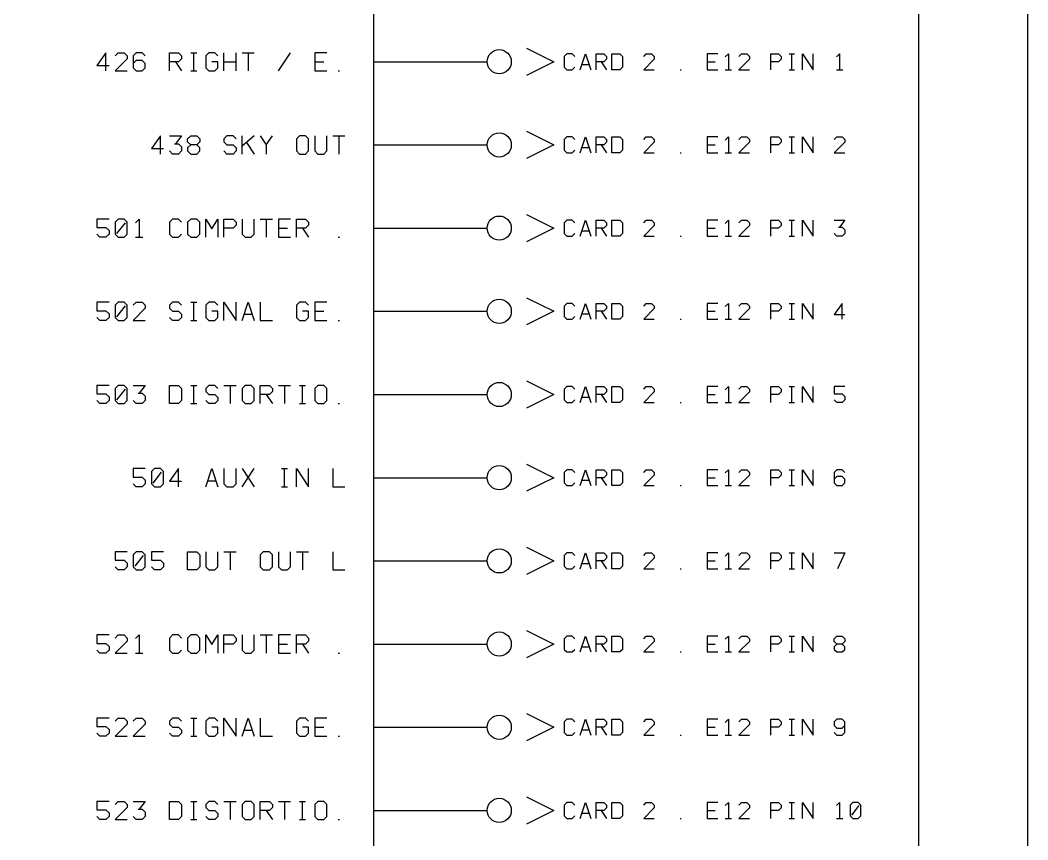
# Model space of a CAD drawing. Header units: millimetres. Extents: x 10 to 543, y 10 to 845.
# Drawn here: x 409.4 to 542.6, y 529.4 to 637.8 of the extents above; entities that cross this region are included whole.
import ezdxf

# ---------------------------------------------------------------- set-up
doc = ezdxf.new("R2010")
doc.units = ezdxf.units.MM
for name, color, linetype, lineweight in [('DEVICE', 7, 'CONTINUOUS', 25), ('GROUP', 6, 'CONTINUOUS', 25), ('LABEL', 8, 'CONTINUOUS', 25), ('POINT', 4, 'CONTINUOUS', 25), ('PORT_OUT', 30, 'CONTINUOUS', 25), ('PORTAL', 2, 'CONTINUOUS', 25), ('SHEET', 7, 'CONTINUOUS', 25)]:
    doc.layers.add(name, color=color, linetype=linetype, lineweight=lineweight)

msp = doc.modelspace()

# ---------------------------------------------------------------- linework, layer by layer
at = {"layer": 'DEVICE'}
msp.add_lwpolyline([(96.1, 48.8), (456.1, 48.8), (456.1, 781.8), (96.1, 781.8)], close=True, dxfattribs=at)
at = {"layer": 'GROUP'}
msp.add_lwpolyline([(24, 24), (528.2, 24), (528.2, 800.4), (24, 800.4)], close=True, dxfattribs=at)
at = {"layer": 'LABEL'}
for points in [[(420.7, 631.1), (420.7, 633.5), (419.5, 631.82), (421.1, 631.82)], [(421.9, 633.1), (422.3, 633.5), (423.1, 633.5), (423.5, 633.1), (423.5, 632.7), (421.9, 631.1), (423.5, 631.1)], [(425.9, 633.1), (425.5, 633.5), (424.7, 633.5), (424.3, 633.1), (424.3, 631.5), (424.7, 631.1), (425.5, 631.1), (425.9, 631.5), (425.9, 632.06), (425.5, 632.46), (424.7, 632.46), (424.3, 632.06)], [(429.1, 631.1), (429.1, 633.5), (430.3, 633.5), (430.7, 633.1), (430.7, 632.7), (430.3, 632.3), (429.1, 632.3)], [(431.9, 633.5), (432.7, 633.5)], [(432.3, 631.1), (432.3, 633.5)], [(435.5, 633.1), (435.1, 633.5), (434.3, 633.5), (433.9, 633.1), (433.9, 631.5), (434.3, 631.1), (435.1, 631.1), (435.5, 631.5), (435.5, 632.3), (434.7, 632.3)], [(436.3, 631.1), (436.3, 633.5)], [(437.9, 631.1), (437.9, 633.5)], [(438.7, 633.5), (440.3, 633.5)], [(439.5, 633.5), (439.5, 631.1)], [(443.5, 631.1), (445.1, 633.5)], [(449.9, 633.5), (448.3, 633.5), (448.3, 631.1), (449.9, 631.1)], [(429.9, 632.3), (430.7, 631.1)], [(436.3, 632.3), (437.9, 632.3)], [(448.3, 632.3), (449.5, 632.3)], [(431.9, 631.1), (432.7, 631.1)], [(451.42, 631.1), (451.58, 631.1)], [(427.9, 620.1), (427.9, 622.5), (426.7, 620.82), (428.3, 620.82)], [(429.1, 622.5), (430.7, 622.5), (429.9, 621.46)], [(431.9, 621.3), (431.5, 621.7), (431.5, 622.1), (431.9, 622.5), (432.7, 622.5), (433.1, 622.1), (433.1, 621.7), (432.7, 621.3), (431.9, 621.3), (431.5, 620.9), (431.5, 620.5), (431.9, 620.1), (432.7, 620.1), (433.1, 620.5), (433.1, 620.9), (432.7, 621.3)], [(437.9, 622.1), (437.5, 622.5), (436.7, 622.5), (436.3, 622.1), (436.3, 621.7), (436.7, 621.3), (437.5, 621.3), (437.9, 620.9), (437.9, 620.5), (437.5, 620.1), (436.7, 620.1), (436.3, 620.5)], [(438.7, 620.1), (438.7, 622.5)], [(440.3, 622.5), (438.7, 621.14)], [(441.1, 622.5), (441.9, 621.3), (442.7, 622.5)], [(446.3, 620.1), (447.1, 620.1), (447.5, 620.5), (447.5, 622.1), (447.1, 622.5), (446.3, 622.5), (445.9, 622.1), (445.9, 620.5), (446.3, 620.1)], [(448.3, 622.5), (448.3, 620.5), (448.7, 620.1), (449.5, 620.1), (449.9, 620.5), (449.9, 622.5)], [(450.7, 622.5), (452.3, 622.5)], [(451.5, 622.5), (451.5, 620.1)], [(429.74, 621.46), (430.3, 621.46), (430.7, 621.06), (430.7, 620.5), (430.3, 620.1), (429.5, 620.1), (429.1, 620.5)], [(439.26, 621.62), (440.3, 620.1)], [(441.9, 621.3), (441.9, 620.1)], [(421.1, 611.5), (419.5, 611.5), (419.5, 610.38), (420.7, 610.38), (421.1, 609.98), (421.1, 609.5), (420.7, 609.1), (419.9, 609.1), (419.5, 609.5)], [(422.3, 609.1), (423.1, 609.1), (423.5, 609.5), (423.5, 611.1), (423.1, 611.5), (422.3, 611.5), (421.9, 611.1), (421.9, 609.5), (422.3, 609.1)], [(422.14, 609.58), (423.26, 611.02)], [(424.62, 611.02), (425.1, 611.5), (425.1, 609.1)], [(430.7, 611.1), (430.3, 611.5), (429.5, 611.5), (429.1, 611.1), (429.1, 609.5), (429.5, 609.1), (430.3, 609.1), (430.7, 609.5)], [(431.9, 609.1), (432.7, 609.1), (433.1, 609.5), (433.1, 611.1), (432.7, 611.5), (431.9, 611.5), (431.5, 611.1), (431.5, 609.5), (431.9, 609.1)], [(433.9, 609.1), (433.9, 611.5), (434.7, 610.22), (435.5, 611.5), (435.5, 609.1)], [(436.3, 609.1), (436.3, 611.5), (437.5, 611.5), (437.9, 611.1), (437.9, 610.7), (437.5, 610.3), (436.3, 610.3)], [(438.7, 611.5), (438.7, 609.5), (439.1, 609.1), (439.9, 609.1), (440.3, 609.5), (440.3, 611.5)], [(441.1, 611.5), (442.7, 611.5)], [(441.9, 611.5), (441.9, 609.1)], [(445.1, 611.5), (443.5, 611.5), (443.5, 609.1), (445.1, 609.1)], [(443.5, 610.3), (444.7, 610.3)], [(445.9, 609.1), (445.9, 611.5), (447.1, 611.5), (447.5, 611.1), (447.5, 610.7), (447.1, 610.3), (445.9, 610.3)], [(446.7, 610.3), (447.5, 609.1)], [(424.62, 609.1), (425.58, 609.1)], [(451.42, 609.1), (451.58, 609.1)], [(421.1, 600.5), (419.5, 600.5), (419.5, 599.38), (420.7, 599.38), (421.1, 598.98), (421.1, 598.5), (420.7, 598.1), (419.9, 598.1), (419.5, 598.5)], [(422.3, 598.1), (423.1, 598.1), (423.5, 598.5), (423.5, 600.1), (423.1, 600.5), (422.3, 600.5), (421.9, 600.1), (421.9, 598.5), (422.3, 598.1)], [(422.14, 598.58), (423.26, 600.02)], [(424.3, 600.1), (424.7, 600.5), (425.5, 600.5), (425.9, 600.1), (425.9, 599.7), (424.3, 598.1), (425.9, 598.1)], [(430.7, 600.1), (430.3, 600.5), (429.5, 600.5), (429.1, 600.1), (429.1, 599.7), (429.5, 599.3), (430.3, 599.3), (430.7, 598.9), (430.7, 598.5), (430.3, 598.1), (429.5, 598.1), (429.1, 598.5)], [(431.9, 600.5), (432.7, 600.5)], [(432.3, 598.1), (432.3, 600.5)], [(435.5, 600.1), (435.1, 600.5), (434.3, 600.5), (433.9, 600.1), (433.9, 598.5), (434.3, 598.1), (435.1, 598.1), (435.5, 598.5), (435.5, 599.3), (434.7, 599.3)], [(436.3, 598.1), (436.3, 600.5), (437.9, 598.1), (437.9, 600.5)], [(438.7, 598.1), (439.5, 600.5), (440.3, 598.1)], [(441.1, 600.5), (441.1, 598.1), (442.7, 598.1)], [(447.5, 600.1), (447.1, 600.5), (446.3, 600.5), (445.9, 600.1), (445.9, 598.5), (446.3, 598.1), (447.1, 598.1), (447.5, 598.5), (447.5, 599.3), (446.7, 599.3)], [(449.9, 600.5), (448.3, 600.5), (448.3, 598.1), (449.9, 598.1)], [(438.98, 598.9), (440.02, 598.9)], [(448.3, 599.3), (449.5, 599.3)], [(431.9, 598.1), (432.7, 598.1)], [(451.42, 598.1), (451.58, 598.1)], [(421.1, 589.5), (419.5, 589.5), (419.5, 588.38), (420.7, 588.38), (421.1, 587.98), (421.1, 587.5), (420.7, 587.1), (419.9, 587.1), (419.5, 587.5)], [(422.3, 587.1), (423.1, 587.1), (423.5, 587.5), (423.5, 589.1), (423.1, 589.5), (422.3, 589.5), (421.9, 589.1), (421.9, 587.5), (422.3, 587.1)], [(422.14, 587.58), (423.26, 589.02)], [(424.3, 589.5), (425.9, 589.5), (425.1, 588.46)], [(429.1, 587.1), (429.1, 589.5), (430.3, 589.5), (430.7, 589.1), (430.7, 587.5), (430.3, 587.1), (429.1, 587.1)], [(431.9, 589.5), (432.7, 589.5)], [(432.3, 587.1), (432.3, 589.5)], [(435.5, 589.1), (435.1, 589.5), (434.3, 589.5), (433.9, 589.1), (433.9, 588.7), (434.3, 588.3), (435.1, 588.3), (435.5, 587.9), (435.5, 587.5), (435.1, 587.1), (434.3, 587.1), (433.9, 587.5)], [(436.3, 589.5), (437.9, 589.5)], [(437.1, 589.5), (437.1, 587.1)], [(439.1, 587.1), (439.9, 587.1), (440.3, 587.5), (440.3, 589.1), (439.9, 589.5), (439.1, 589.5), (438.7, 589.1), (438.7, 587.5), (439.1, 587.1)], [(441.1, 587.1), (441.1, 589.5), (442.3, 589.5), (442.7, 589.1), (442.7, 588.7), (442.3, 588.3), (441.1, 588.3)], [(443.5, 589.5), (445.1, 589.5)], [(444.3, 589.5), (444.3, 587.1)], [(446.3, 589.5), (447.1, 589.5)], [(446.7, 587.1), (446.7, 589.5)], [(448.7, 587.1), (449.5, 587.1), (449.9, 587.5), (449.9, 589.1), (449.5, 589.5), (448.7, 589.5), (448.3, 589.1), (448.3, 587.5), (448.7, 587.1)], [(424.94, 588.46), (425.5, 588.46), (425.9, 588.06), (425.9, 587.5), (425.5, 587.1), (424.7, 587.1), (424.3, 587.5)], [(441.9, 588.3), (442.7, 587.1)], [(431.9, 587.1), (432.7, 587.1)], [(446.3, 587.1), (447.1, 587.1)], [(451.42, 587.1), (451.58, 587.1)], [(425.9, 578.5), (424.3, 578.5), (424.3, 577.38), (425.5, 577.38), (425.9, 576.98), (425.9, 576.5), (425.5, 576.1), (424.7, 576.1), (424.3, 576.5)], [(427.1, 576.1), (427.9, 576.1), (428.3, 576.5), (428.3, 578.1), (427.9, 578.5), (427.1, 578.5), (426.7, 578.1), (426.7, 576.5), (427.1, 576.1)], [(430.3, 576.1), (430.3, 578.5), (429.1, 576.82), (430.7, 576.82)], [(433.9, 576.1), (434.7, 578.5), (435.5, 576.1)], [(436.3, 578.5), (436.3, 576.5), (436.7, 576.1), (437.5, 576.1), (437.9, 576.5), (437.9, 578.5)], [(438.7, 576.1), (440.3, 578.5)], [(438.7, 578.5), (440.3, 576.1)], [(443.9, 578.5), (444.7, 578.5)], [(444.3, 576.1), (444.3, 578.5)], [(445.9, 576.1), (445.9, 578.5), (447.5, 576.1), (447.5, 578.5)], [(450.7, 578.5), (450.7, 576.1), (452.3, 576.1)], [(426.94, 576.58), (428.06, 578.02)], [(434.18, 576.9), (435.22, 576.9)], [(443.9, 576.1), (444.7, 576.1)], [(423.5, 567.5), (421.9, 567.5), (421.9, 566.38), (423.1, 566.38), (423.5, 565.98), (423.5, 565.5), (423.1, 565.1), (422.3, 565.1), (421.9, 565.5)], [(424.7, 565.1), (425.5, 565.1), (425.9, 565.5), (425.9, 567.1), (425.5, 567.5), (424.7, 567.5), (424.3, 567.1), (424.3, 565.5), (424.7, 565.1)], [(424.54, 565.58), (425.66, 567.02)], [(428.3, 567.5), (426.7, 567.5), (426.7, 566.38), (427.9, 566.38), (428.3, 565.98), (428.3, 565.5), (427.9, 565.1), (427.1, 565.1), (426.7, 565.5)], [(431.5, 565.1), (431.5, 567.5), (432.7, 567.5), (433.1, 567.1), (433.1, 565.5), (432.7, 565.1), (431.5, 565.1)], [(433.9, 567.5), (433.9, 565.5), (434.3, 565.1), (435.1, 565.1), (435.5, 565.5), (435.5, 567.5)], [(436.3, 567.5), (437.9, 567.5)], [(437.1, 567.5), (437.1, 565.1)], [(441.5, 565.1), (442.3, 565.1), (442.7, 565.5), (442.7, 567.1), (442.3, 567.5), (441.5, 567.5), (441.1, 567.1), (441.1, 565.5), (441.5, 565.1)], [(443.5, 567.5), (443.5, 565.5), (443.9, 565.1), (444.7, 565.1), (445.1, 565.5), (445.1, 567.5)], [(445.9, 567.5), (447.5, 567.5)], [(446.7, 567.5), (446.7, 565.1)], [(450.7, 567.5), (450.7, 565.1), (452.3, 565.1)], [(421.1, 556.5), (419.5, 556.5), (419.5, 555.38), (420.7, 555.38), (421.1, 554.98), (421.1, 554.5), (420.7, 554.1), (419.9, 554.1), (419.5, 554.5)], [(421.9, 556.1), (422.3, 556.5), (423.1, 556.5), (423.5, 556.1), (423.5, 555.7), (421.9, 554.1), (423.5, 554.1)], [(424.62, 556.02), (425.1, 556.5), (425.1, 554.1)], [(430.7, 556.1), (430.3, 556.5), (429.5, 556.5), (429.1, 556.1), (429.1, 554.5), (429.5, 554.1), (430.3, 554.1), (430.7, 554.5)], [(431.9, 554.1), (432.7, 554.1), (433.1, 554.5), (433.1, 556.1), (432.7, 556.5), (431.9, 556.5), (431.5, 556.1), (431.5, 554.5), (431.9, 554.1)], [(433.9, 554.1), (433.9, 556.5), (434.7, 555.22), (435.5, 556.5), (435.5, 554.1)], [(436.3, 554.1), (436.3, 556.5), (437.5, 556.5), (437.9, 556.1), (437.9, 555.7), (437.5, 555.3), (436.3, 555.3)], [(438.7, 556.5), (438.7, 554.5), (439.1, 554.1), (439.9, 554.1), (440.3, 554.5), (440.3, 556.5)], [(441.1, 556.5), (442.7, 556.5)], [(441.9, 556.5), (441.9, 554.1)], [(445.1, 556.5), (443.5, 556.5), (443.5, 554.1), (445.1, 554.1)], [(445.9, 554.1), (445.9, 556.5), (447.1, 556.5), (447.5, 556.1), (447.5, 555.7), (447.1, 555.3), (445.9, 555.3)], [(443.5, 555.3), (444.7, 555.3)], [(446.7, 555.3), (447.5, 554.1)], [(424.62, 554.1), (425.58, 554.1)], [(451.42, 554.1), (451.58, 554.1)], [(421.1, 545.5), (419.5, 545.5), (419.5, 544.38), (420.7, 544.38), (421.1, 543.98), (421.1, 543.5), (420.7, 543.1), (419.9, 543.1), (419.5, 543.5)], [(421.9, 545.1), (422.3, 545.5), (423.1, 545.5), (423.5, 545.1), (423.5, 544.7), (421.9, 543.1), (423.5, 543.1)], [(424.3, 545.1), (424.7, 545.5), (425.5, 545.5), (425.9, 545.1), (425.9, 544.7), (424.3, 543.1), (425.9, 543.1)], [(430.7, 545.1), (430.3, 545.5), (429.5, 545.5), (429.1, 545.1), (429.1, 544.7), (429.5, 544.3), (430.3, 544.3), (430.7, 543.9), (430.7, 543.5), (430.3, 543.1), (429.5, 543.1), (429.1, 543.5)], [(431.9, 545.5), (432.7, 545.5)], [(432.3, 543.1), (432.3, 545.5)], [(435.5, 545.1), (435.1, 545.5), (434.3, 545.5), (433.9, 545.1), (433.9, 543.5), (434.3, 543.1), (435.1, 543.1), (435.5, 543.5), (435.5, 544.3), (434.7, 544.3)], [(436.3, 543.1), (436.3, 545.5), (437.9, 543.1), (437.9, 545.5)], [(438.7, 543.1), (439.5, 545.5), (440.3, 543.1)], [(441.1, 545.5), (441.1, 543.1), (442.7, 543.1)], [(447.5, 545.1), (447.1, 545.5), (446.3, 545.5), (445.9, 545.1), (445.9, 543.5), (446.3, 543.1), (447.1, 543.1), (447.5, 543.5), (447.5, 544.3), (446.7, 544.3)], [(449.9, 545.5), (448.3, 545.5), (448.3, 543.1), (449.9, 543.1)], [(438.98, 543.9), (440.02, 543.9)], [(448.3, 544.3), (449.5, 544.3)], [(431.9, 543.1), (432.7, 543.1)], [(451.42, 543.1), (451.58, 543.1)], [(421.1, 534.5), (419.5, 534.5), (419.5, 533.38), (420.7, 533.38), (421.1, 532.98), (421.1, 532.5), (420.7, 532.1), (419.9, 532.1), (419.5, 532.5)], [(421.9, 534.1), (422.3, 534.5), (423.1, 534.5), (423.5, 534.1), (423.5, 533.7), (421.9, 532.1), (423.5, 532.1)], [(424.3, 534.5), (425.9, 534.5), (425.1, 533.46)], [(429.1, 532.1), (429.1, 534.5), (430.3, 534.5), (430.7, 534.1), (430.7, 532.5), (430.3, 532.1), (429.1, 532.1)], [(431.9, 534.5), (432.7, 534.5)], [(432.3, 532.1), (432.3, 534.5)], [(435.5, 534.1), (435.1, 534.5), (434.3, 534.5), (433.9, 534.1), (433.9, 533.7), (434.3, 533.3), (435.1, 533.3), (435.5, 532.9), (435.5, 532.5), (435.1, 532.1), (434.3, 532.1), (433.9, 532.5)], [(436.3, 534.5), (437.9, 534.5)], [(437.1, 534.5), (437.1, 532.1)], [(439.1, 532.1), (439.9, 532.1), (440.3, 532.5), (440.3, 534.1), (439.9, 534.5), (439.1, 534.5), (438.7, 534.1), (438.7, 532.5), (439.1, 532.1)], [(441.1, 532.1), (441.1, 534.5), (442.3, 534.5), (442.7, 534.1), (442.7, 533.7), (442.3, 533.3), (441.1, 533.3)], [(443.5, 534.5), (445.1, 534.5)], [(444.3, 534.5), (444.3, 532.1)], [(446.3, 534.5), (447.1, 534.5)], [(446.7, 532.1), (446.7, 534.5)], [(448.7, 532.1), (449.5, 532.1), (449.9, 532.5), (449.9, 534.1), (449.5, 534.5), (448.7, 534.5), (448.3, 534.1), (448.3, 532.5), (448.7, 532.1)], [(424.94, 533.46), (425.5, 533.46), (425.9, 533.06), (425.9, 532.5), (425.5, 532.1), (424.7, 532.1), (424.3, 532.5)], [(441.9, 533.3), (442.7, 532.1)], [(431.9, 532.1), (432.7, 532.1)], [(446.3, 532.1), (447.1, 532.1)], [(451.42, 532.1), (451.58, 532.1)]]:
    msp.add_lwpolyline(points, dxfattribs=at)
at = {"layer": 'POINT'}
for centre in [(472.7, 632.3), (472.7, 621.3), (472.7, 610.3), (472.7, 599.3), (472.7, 588.3), (472.7, 577.3), (472.7, 566.3), (472.7, 555.3), (472.7, 544.3), (472.7, 533.3)]:
    msp.add_circle(centre, 1.6, dxfattribs=at)
at = {"layer": 'PORT_OUT'}
for p, q in [((456.1, 632.3), (471.1, 632.3)), ((456.1, 621.3), (471.1, 621.3)), ((456.1, 610.3), (471.1, 610.3)), ((456.1, 599.3), (471.1, 599.3)), ((456.1, 588.3), (471.1, 588.3)), ((456.1, 577.3), (471.1, 577.3)), ((456.1, 566.3), (471.1, 566.3)), ((456.1, 555.3), (471.1, 555.3)), ((456.1, 544.3), (471.1, 544.3)), ((456.1, 533.3), (471.1, 533.3))]:
    msp.add_line(p, q, dxfattribs=at)
at = {"layer": 'PORTAL'}
for points in [[(476.3, 634.1), (479.9, 632.3), (476.3, 630.5)], [(482.7, 633), (482.35, 633.35), (481.65, 633.35), (481.3, 633), (481.3, 631.6), (481.65, 631.25), (482.35, 631.25), (482.7, 631.6)], [(483.4, 631.25), (484.1, 633.35), (484.8, 631.25)], [(485.5, 631.25), (485.5, 633.35), (486.55, 633.35), (486.9, 633), (486.9, 632.65), (486.55, 632.3), (485.5, 632.3)], [(487.6, 631.25), (487.6, 633.35), (488.65, 633.35), (489, 633), (489, 631.6), (488.65, 631.25), (487.6, 631.25)], [(491.8, 633), (492.15, 633.35), (492.85, 633.35), (493.2, 633), (493.2, 632.65), (491.8, 631.25), (493.2, 631.25)], [(501.6, 633.35), (500.2, 633.35), (500.2, 631.25), (501.6, 631.25)], [(502.58, 632.93), (503, 633.35), (503, 631.25)], [(504.4, 633), (504.75, 633.35), (505.45, 633.35), (505.8, 633), (505.8, 632.65), (504.4, 631.25), (505.8, 631.25)], [(508.6, 631.25), (508.6, 633.35), (509.65, 633.35), (510, 633), (510, 632.65), (509.65, 632.3), (508.6, 632.3)], [(511.05, 633.35), (511.75, 633.35)], [(511.4, 631.25), (511.4, 633.35)], [(512.8, 631.25), (512.8, 633.35), (514.2, 631.25), (514.2, 633.35)], [(517.28, 632.93), (517.7, 633.35), (517.7, 631.25)], [(483.64, 631.95), (484.56, 631.95)], [(486.2, 632.3), (486.9, 631.25)], [(500.2, 632.3), (501.25, 632.3)], [(496.63, 631.25), (496.77, 631.25)], [(502.58, 631.25), (503.42, 631.25)], [(511.05, 631.25), (511.75, 631.25)], [(517.28, 631.25), (518.12, 631.25)], [(476.3, 623.1), (479.9, 621.3), (476.3, 619.5)], [(482.7, 622), (482.35, 622.35), (481.65, 622.35), (481.3, 622), (481.3, 620.6), (481.65, 620.25), (482.35, 620.25), (482.7, 620.6)], [(483.4, 620.25), (484.1, 622.35), (484.8, 620.25)], [(485.5, 620.25), (485.5, 622.35), (486.55, 622.35), (486.9, 622), (486.9, 621.65), (486.55, 621.3), (485.5, 621.3)], [(487.6, 620.25), (487.6, 622.35), (488.65, 622.35), (489, 622), (489, 620.6), (488.65, 620.25), (487.6, 620.25)], [(491.8, 622), (492.15, 622.35), (492.85, 622.35), (493.2, 622), (493.2, 621.65), (491.8, 620.25), (493.2, 620.25)], [(501.6, 622.35), (500.2, 622.35), (500.2, 620.25), (501.6, 620.25)], [(502.58, 621.93), (503, 622.35), (503, 620.25)], [(504.4, 622), (504.75, 622.35), (505.45, 622.35), (505.8, 622), (505.8, 621.65), (504.4, 620.25), (505.8, 620.25)], [(508.6, 620.25), (508.6, 622.35), (509.65, 622.35), (510, 622), (510, 621.65), (509.65, 621.3), (508.6, 621.3)], [(511.05, 622.35), (511.75, 622.35)], [(511.4, 620.25), (511.4, 622.35)], [(512.8, 620.25), (512.8, 622.35), (514.2, 620.25), (514.2, 622.35)], [(517, 622), (517.35, 622.35), (518.05, 622.35), (518.4, 622), (518.4, 621.65), (517, 620.25), (518.4, 620.25)], [(483.64, 620.95), (484.56, 620.95)], [(486.2, 621.3), (486.9, 620.25)], [(500.2, 621.3), (501.25, 621.3)], [(496.63, 620.25), (496.77, 620.25)], [(502.58, 620.25), (503.42, 620.25)], [(511.05, 620.25), (511.75, 620.25)], [(476.3, 612.1), (479.9, 610.3), (476.3, 608.5)], [(482.7, 611), (482.35, 611.35), (481.65, 611.35), (481.3, 611), (481.3, 609.6), (481.65, 609.25), (482.35, 609.25), (482.7, 609.6)], [(483.4, 609.25), (484.1, 611.35), (484.8, 609.25)], [(485.5, 609.25), (485.5, 611.35), (486.55, 611.35), (486.9, 611), (486.9, 610.65), (486.55, 610.3), (485.5, 610.3)], [(486.2, 610.3), (486.9, 609.25)], [(487.6, 609.25), (487.6, 611.35), (488.65, 611.35), (489, 611), (489, 609.6), (488.65, 609.25), (487.6, 609.25)], [(491.8, 611), (492.15, 611.35), (492.85, 611.35), (493.2, 611), (493.2, 610.65), (491.8, 609.25), (493.2, 609.25)], [(501.6, 611.35), (500.2, 611.35), (500.2, 609.25), (501.6, 609.25)], [(500.2, 610.3), (501.25, 610.3)], [(502.58, 610.93), (503, 611.35), (503, 609.25)], [(504.4, 611), (504.75, 611.35), (505.45, 611.35), (505.8, 611), (505.8, 610.65), (504.4, 609.25), (505.8, 609.25)], [(508.6, 609.25), (508.6, 611.35), (509.65, 611.35), (510, 611), (510, 610.65), (509.65, 610.3), (508.6, 610.3)], [(511.05, 611.35), (511.75, 611.35)], [(511.4, 609.25), (511.4, 611.35)], [(512.8, 609.25), (512.8, 611.35), (514.2, 609.25), (514.2, 611.35)], [(517, 611.35), (518.4, 611.35), (517.7, 610.44)], [(517.56, 610.44), (518.05, 610.44), (518.4, 610.09), (518.4, 609.6), (518.05, 609.25), (517.35, 609.25), (517, 609.6)], [(483.64, 609.95), (484.56, 609.95)], [(496.63, 609.25), (496.77, 609.25)], [(502.58, 609.25), (503.42, 609.25)], [(511.05, 609.25), (511.75, 609.25)], [(476.3, 601.1), (479.9, 599.3), (476.3, 597.5)], [(482.7, 600), (482.35, 600.35), (481.65, 600.35), (481.3, 600), (481.3, 598.6), (481.65, 598.25), (482.35, 598.25), (482.7, 598.6)], [(483.4, 598.25), (484.1, 600.35), (484.8, 598.25)], [(485.5, 598.25), (485.5, 600.35), (486.55, 600.35), (486.9, 600), (486.9, 599.65), (486.55, 599.3), (485.5, 599.3)], [(487.6, 598.25), (487.6, 600.35), (488.65, 600.35), (489, 600), (489, 598.6), (488.65, 598.25), (487.6, 598.25)], [(491.8, 600), (492.15, 600.35), (492.85, 600.35), (493.2, 600), (493.2, 599.65), (491.8, 598.25), (493.2, 598.25)], [(501.6, 600.35), (500.2, 600.35), (500.2, 598.25), (501.6, 598.25)], [(502.58, 599.93), (503, 600.35), (503, 598.25)], [(504.4, 600), (504.75, 600.35), (505.45, 600.35), (505.8, 600), (505.8, 599.65), (504.4, 598.25), (505.8, 598.25)], [(508.6, 598.25), (508.6, 600.35), (509.65, 600.35), (510, 600), (510, 599.65), (509.65, 599.3), (508.6, 599.3)], [(511.05, 600.35), (511.75, 600.35)], [(511.4, 598.25), (511.4, 600.35)], [(512.8, 598.25), (512.8, 600.35), (514.2, 598.25), (514.2, 600.35)], [(518.05, 598.25), (518.05, 600.35), (517, 598.88), (518.4, 598.88)], [(483.64, 598.95), (484.56, 598.95)], [(486.2, 599.3), (486.9, 598.25)], [(500.2, 599.3), (501.25, 599.3)], [(496.63, 598.25), (496.77, 598.25)], [(502.58, 598.25), (503.42, 598.25)], [(511.05, 598.25), (511.75, 598.25)], [(476.3, 590.1), (479.9, 588.3), (476.3, 586.5)], [(482.7, 589), (482.35, 589.35), (481.65, 589.35), (481.3, 589), (481.3, 587.6), (481.65, 587.25), (482.35, 587.25), (482.7, 587.6)], [(483.4, 587.25), (484.1, 589.35), (484.8, 587.25)], [(485.5, 587.25), (485.5, 589.35), (486.55, 589.35), (486.9, 589), (486.9, 588.65), (486.55, 588.3), (485.5, 588.3)], [(487.6, 587.25), (487.6, 589.35), (488.65, 589.35), (489, 589), (489, 587.6), (488.65, 587.25), (487.6, 587.25)], [(491.8, 589), (492.15, 589.35), (492.85, 589.35), (493.2, 589), (493.2, 588.65), (491.8, 587.25), (493.2, 587.25)], [(501.6, 589.35), (500.2, 589.35), (500.2, 587.25), (501.6, 587.25)], [(502.58, 588.93), (503, 589.35), (503, 587.25)], [(504.4, 589), (504.75, 589.35), (505.45, 589.35), (505.8, 589), (505.8, 588.65), (504.4, 587.25), (505.8, 587.25)], [(508.6, 587.25), (508.6, 589.35), (509.65, 589.35), (510, 589), (510, 588.65), (509.65, 588.3), (508.6, 588.3)], [(511.05, 589.35), (511.75, 589.35)], [(511.4, 587.25), (511.4, 589.35)], [(512.8, 587.25), (512.8, 589.35), (514.2, 587.25), (514.2, 589.35)], [(518.4, 589.35), (517, 589.35), (517, 588.37), (518.05, 588.37), (518.4, 588.02), (518.4, 587.6), (518.05, 587.25), (517.35, 587.25), (517, 587.6)], [(483.64, 587.95), (484.56, 587.95)], [(486.2, 588.3), (486.9, 587.25)], [(500.2, 588.3), (501.25, 588.3)], [(496.63, 587.25), (496.77, 587.25)], [(502.58, 587.25), (503.42, 587.25)], [(511.05, 587.25), (511.75, 587.25)], [(476.3, 579.1), (479.9, 577.3), (476.3, 575.5)], [(482.7, 578), (482.35, 578.35), (481.65, 578.35), (481.3, 578), (481.3, 576.6), (481.65, 576.25), (482.35, 576.25), (482.7, 576.6)], [(483.4, 576.25), (484.1, 578.35), (484.8, 576.25)], [(485.5, 576.25), (485.5, 578.35), (486.55, 578.35), (486.9, 578), (486.9, 577.65), (486.55, 577.3), (485.5, 577.3)], [(487.6, 576.25), (487.6, 578.35), (488.65, 578.35), (489, 578), (489, 576.6), (488.65, 576.25), (487.6, 576.25)], [(491.8, 578), (492.15, 578.35), (492.85, 578.35), (493.2, 578), (493.2, 577.65), (491.8, 576.25), (493.2, 576.25)], [(501.6, 578.35), (500.2, 578.35), (500.2, 576.25), (501.6, 576.25)], [(502.58, 577.93), (503, 578.35), (503, 576.25)], [(504.4, 578), (504.75, 578.35), (505.45, 578.35), (505.8, 578), (505.8, 577.65), (504.4, 576.25), (505.8, 576.25)], [(508.6, 576.25), (508.6, 578.35), (509.65, 578.35), (510, 578), (510, 577.65), (509.65, 577.3), (508.6, 577.3)], [(511.05, 578.35), (511.75, 578.35)], [(511.4, 576.25), (511.4, 578.35)], [(512.8, 576.25), (512.8, 578.35), (514.2, 576.25), (514.2, 578.35)], [(518.4, 578), (518.05, 578.35), (517.35, 578.35), (517, 578), (517, 576.6), (517.35, 576.25), (518.05, 576.25), (518.4, 576.6), (518.4, 577.09), (518.05, 577.44), (517.35, 577.44), (517, 577.09)], [(486.2, 577.3), (486.9, 576.25)], [(500.2, 577.3), (501.25, 577.3)], [(483.64, 576.95), (484.56, 576.95)], [(496.63, 576.25), (496.77, 576.25)], [(502.58, 576.25), (503.42, 576.25)], [(511.05, 576.25), (511.75, 576.25)], [(476.3, 568.1), (479.9, 566.3), (476.3, 564.5)], [(482.7, 567), (482.35, 567.35), (481.65, 567.35), (481.3, 567), (481.3, 565.6), (481.65, 565.25), (482.35, 565.25), (482.7, 565.6)], [(483.4, 565.25), (484.1, 567.35), (484.8, 565.25)], [(485.5, 565.25), (485.5, 567.35), (486.55, 567.35), (486.9, 567), (486.9, 566.65), (486.55, 566.3), (485.5, 566.3)], [(487.6, 565.25), (487.6, 567.35), (488.65, 567.35), (489, 567), (489, 565.6), (488.65, 565.25), (487.6, 565.25)], [(491.8, 567), (492.15, 567.35), (492.85, 567.35), (493.2, 567), (493.2, 566.65), (491.8, 565.25), (493.2, 565.25)], [(501.6, 567.35), (500.2, 567.35), (500.2, 565.25), (501.6, 565.25)], [(502.58, 566.93), (503, 567.35), (503, 565.25)], [(504.4, 567), (504.75, 567.35), (505.45, 567.35), (505.8, 567), (505.8, 566.65), (504.4, 565.25), (505.8, 565.25)], [(508.6, 565.25), (508.6, 567.35), (509.65, 567.35), (510, 567), (510, 566.65), (509.65, 566.3), (508.6, 566.3)], [(511.05, 567.35), (511.75, 567.35)], [(511.4, 565.25), (511.4, 567.35)], [(512.8, 565.25), (512.8, 567.35), (514.2, 565.25), (514.2, 567.35)], [(517, 567.35), (518.4, 567.35), (517.42, 565.25)], [(483.64, 565.95), (484.56, 565.95)], [(486.2, 566.3), (486.9, 565.25)], [(496.63, 565.25), (496.77, 565.25)], [(500.2, 566.3), (501.25, 566.3)], [(502.58, 565.25), (503.42, 565.25)], [(511.05, 565.25), (511.75, 565.25)], [(476.3, 557.1), (479.9, 555.3), (476.3, 553.5)], [(482.7, 556), (482.35, 556.35), (481.65, 556.35), (481.3, 556), (481.3, 554.6), (481.65, 554.25), (482.35, 554.25), (482.7, 554.6)], [(483.4, 554.25), (484.1, 556.35), (484.8, 554.25)], [(485.5, 554.25), (485.5, 556.35), (486.55, 556.35), (486.9, 556), (486.9, 555.65), (486.55, 555.3), (485.5, 555.3)], [(487.6, 554.25), (487.6, 556.35), (488.65, 556.35), (489, 556), (489, 554.6), (488.65, 554.25), (487.6, 554.25)], [(491.8, 556), (492.15, 556.35), (492.85, 556.35), (493.2, 556), (493.2, 555.65), (491.8, 554.25), (493.2, 554.25)], [(501.6, 556.35), (500.2, 556.35), (500.2, 554.25), (501.6, 554.25)], [(502.58, 555.93), (503, 556.35), (503, 554.25)], [(504.4, 556), (504.75, 556.35), (505.45, 556.35), (505.8, 556), (505.8, 555.65), (504.4, 554.25), (505.8, 554.25)], [(508.6, 554.25), (508.6, 556.35), (509.65, 556.35), (510, 556), (510, 555.65), (509.65, 555.3), (508.6, 555.3)], [(511.05, 556.35), (511.75, 556.35)], [(511.4, 554.25), (511.4, 556.35)], [(512.8, 554.25), (512.8, 556.35), (514.2, 554.25), (514.2, 556.35)], [(517.35, 555.3), (517, 555.65), (517, 556), (517.35, 556.35), (518.05, 556.35), (518.4, 556), (518.4, 555.65), (518.05, 555.3), (517.35, 555.3), (517, 554.95), (517, 554.6), (517.35, 554.25), (518.05, 554.25), (518.4, 554.6), (518.4, 554.95), (518.05, 555.3)], [(483.64, 554.95), (484.56, 554.95)], [(486.2, 555.3), (486.9, 554.25)], [(500.2, 555.3), (501.25, 555.3)], [(496.63, 554.25), (496.77, 554.25)], [(502.58, 554.25), (503.42, 554.25)], [(511.05, 554.25), (511.75, 554.25)], [(476.3, 546.1), (479.9, 544.3), (476.3, 542.5)], [(482.7, 545), (482.35, 545.35), (481.65, 545.35), (481.3, 545), (481.3, 543.6), (481.65, 543.25), (482.35, 543.25), (482.7, 543.6)], [(483.4, 543.25), (484.1, 545.35), (484.8, 543.25)], [(485.5, 543.25), (485.5, 545.35), (486.55, 545.35), (486.9, 545), (486.9, 544.65), (486.55, 544.3), (485.5, 544.3)], [(487.6, 543.25), (487.6, 545.35), (488.65, 545.35), (489, 545), (489, 543.6), (488.65, 543.25), (487.6, 543.25)], [(491.8, 545), (492.15, 545.35), (492.85, 545.35), (493.2, 545), (493.2, 544.65), (491.8, 543.25), (493.2, 543.25)], [(501.6, 545.35), (500.2, 545.35), (500.2, 543.25), (501.6, 543.25)], [(502.58, 544.93), (503, 545.35), (503, 543.25)], [(504.4, 545), (504.75, 545.35), (505.45, 545.35), (505.8, 545), (505.8, 544.65), (504.4, 543.25), (505.8, 543.25)], [(508.6, 543.25), (508.6, 545.35), (509.65, 545.35), (510, 545), (510, 544.65), (509.65, 544.3), (508.6, 544.3)], [(511.05, 545.35), (511.75, 545.35)], [(511.4, 543.25), (511.4, 545.35)], [(512.8, 543.25), (512.8, 545.35), (514.2, 543.25), (514.2, 545.35)], [(517, 543.6), (517.35, 543.25), (518.05, 543.25), (518.4, 543.6), (518.4, 545), (518.05, 545.35), (517.35, 545.35), (517, 545), (517, 544.51), (517.35, 544.16), (518.05, 544.16), (518.4, 544.51)], [(483.64, 543.95), (484.56, 543.95)], [(486.2, 544.3), (486.9, 543.25)], [(500.2, 544.3), (501.25, 544.3)], [(496.63, 543.25), (496.77, 543.25)], [(502.58, 543.25), (503.42, 543.25)], [(511.05, 543.25), (511.75, 543.25)], [(476.3, 535.1), (479.9, 533.3), (476.3, 531.5)], [(482.7, 534), (482.35, 534.35), (481.65, 534.35), (481.3, 534), (481.3, 532.6), (481.65, 532.25), (482.35, 532.25), (482.7, 532.6)], [(483.4, 532.25), (484.1, 534.35), (484.8, 532.25)], [(485.5, 532.25), (485.5, 534.35), (486.55, 534.35), (486.9, 534), (486.9, 533.65), (486.55, 533.3), (485.5, 533.3)], [(487.6, 532.25), (487.6, 534.35), (488.65, 534.35), (489, 534), (489, 532.6), (488.65, 532.25), (487.6, 532.25)], [(491.8, 534), (492.15, 534.35), (492.85, 534.35), (493.2, 534), (493.2, 533.65), (491.8, 532.25), (493.2, 532.25)], [(501.6, 534.35), (500.2, 534.35), (500.2, 532.25), (501.6, 532.25)], [(502.58, 533.93), (503, 534.35), (503, 532.25)], [(504.4, 534), (504.75, 534.35), (505.45, 534.35), (505.8, 534), (505.8, 533.65), (504.4, 532.25), (505.8, 532.25)], [(508.6, 532.25), (508.6, 534.35), (509.65, 534.35), (510, 534), (510, 533.65), (509.65, 533.3), (508.6, 533.3)], [(511.05, 534.35), (511.75, 534.35)], [(511.4, 532.25), (511.4, 534.35)], [(512.8, 532.25), (512.8, 534.35), (514.2, 532.25), (514.2, 534.35)], [(517.28, 533.93), (517.7, 534.35), (517.7, 532.25)], [(519.45, 532.25), (520.15, 532.25), (520.5, 532.6), (520.5, 534), (520.15, 534.35), (519.45, 534.35), (519.1, 534), (519.1, 532.6), (519.45, 532.25)], [(486.2, 533.3), (486.9, 532.25)], [(500.2, 533.3), (501.25, 533.3)], [(519.31, 532.67), (520.29, 533.93)], [(483.64, 532.95), (484.56, 532.95)], [(496.63, 532.25), (496.77, 532.25)], [(502.58, 532.25), (503.42, 532.25)], [(511.05, 532.25), (511.75, 532.25)], [(517.28, 532.25), (518.12, 532.25)]]:
    msp.add_lwpolyline(points, dxfattribs=at)
at = {"layer": 'SHEET'}
msp.add_lwpolyline([(9.6, 9.6), (542.6, 9.6), (542.6, 844.8), (9.6, 844.8)], close=True, dxfattribs=at)

doc.saveas('drawing.dxf')
